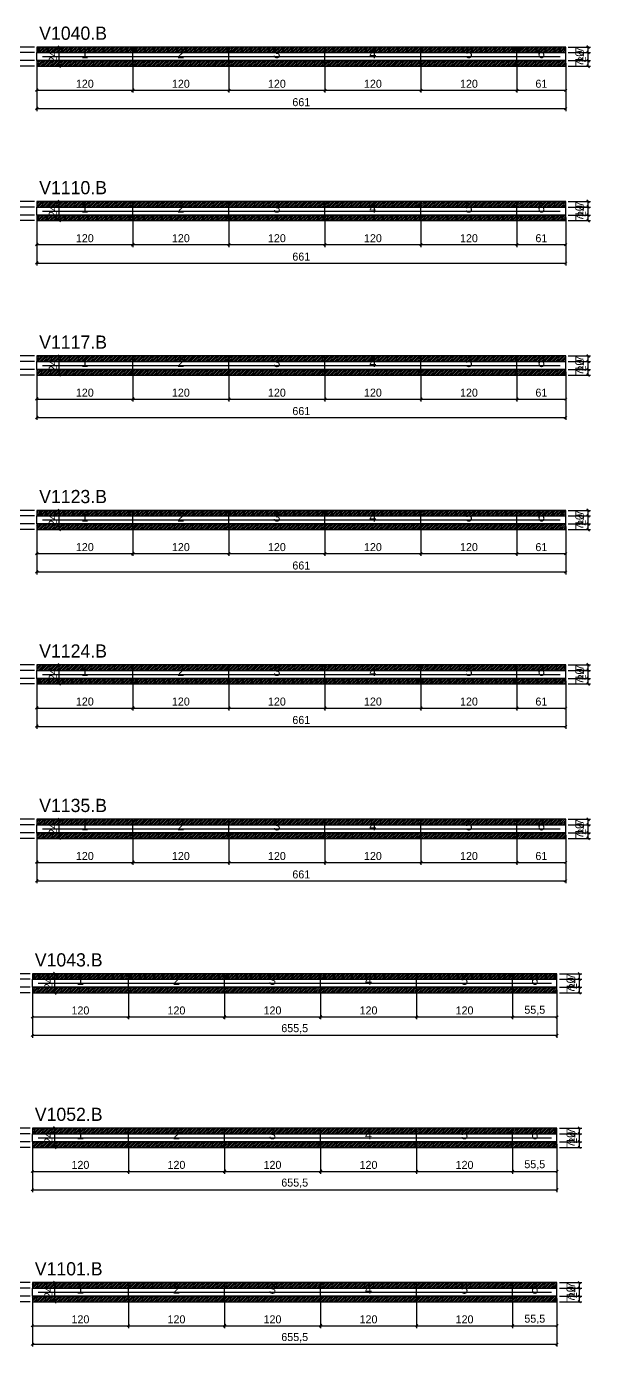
# Model space of a CAD drawing. Extents: x -10500 to 3070, y -11667 to 1250.
# Drawn here: x 906 to 1611, y -6828 to -5178 of the extents above; entities that cross this region are included whole.
import ezdxf
from ezdxf.enums import TextEntityAlignment as Align

# ---------------------------------------------------------------- set-up
doc = ezdxf.new("R2010")
doc.units = 0
for name, color, linetype in [('5', 5, 'Continuous'), ('COTA', 241, 'Continuous'), ('NOMENCLATURA', 7, 'Continuous'), ('Painéis', 200, 'Continuous'), ('SARR_2.2x7', 40, 'Continuous'), ('SCO-___-LAJ', 224, 'Continuous')]:
    doc.layers.add(name, color=color, linetype=linetype)
doc.dimstyles.new('PAINEL', dxfattribs={"dimtxt": 10, "dimasz": 3, "dimexe": 3, "dimexo": 3, "dimgap": 3, "dimtad": 1, "dimblk": 'OBLIQUE', "dimblk1": 'OBLIQUE', "dimcen": 2.5, "dimclrd": 4, "dimclre": 4, "dimclrt": 240, "dimazin": 3, "dimtfac": 1, "dimtmove": 0, "dimatfit": 3})

# ---------------------------------------------------------------- blocks, each defined once
blk = doc.blocks.new('_OBLIQUE')
at = {"color": 0, "linetype": 'BYBLOCK'}
blk.add_line((-0.5, -0.5), (0.5, 0.5), dxfattribs=at)

msp = doc.modelspace()

# ---------------------------------------------------------------- hatches: boundary and pattern name
at = {"layer": 'COTA'}
h = msp.add_hatch(dxfattribs=at)
h.set_pattern_fill('ANSI31', scale=0.5)
h.paths.add_polyline_path([(919, -5211), (1039, -5211), (1039, -5204), (919, -5204)])
h = msp.add_hatch(dxfattribs=at)
h.set_pattern_fill('ANSI31', scale=0.5)
h.paths.add_polyline_path([(1039, -5211), (1159, -5211), (1159, -5204), (1039, -5204)])
h = msp.add_hatch(dxfattribs=at)
h.set_pattern_fill('ANSI31', scale=0.5)
h.paths.add_polyline_path([(1159, -5211), (1279, -5211), (1279, -5204), (1159, -5204)])
h = msp.add_hatch(dxfattribs=at)
h.set_pattern_fill('ANSI31', scale=0.5)
h.paths.add_polyline_path([(1279, -5211), (1399, -5211), (1399, -5204), (1279, -5204)])
h = msp.add_hatch(dxfattribs=at)
h.set_pattern_fill('ANSI31', scale=0.5)
h.paths.add_polyline_path([(1399, -5211), (1519, -5211), (1519, -5204), (1399, -5204)])
h = msp.add_hatch(dxfattribs=at)
h.set_pattern_fill('ANSI31', scale=0.5)
h.paths.add_polyline_path([(1519, -5211), (1580, -5211), (1580, -5204), (1519, -5204)])
h = msp.add_hatch(dxfattribs=at)
h.set_pattern_fill('ANSI31', scale=0.5)
h.paths.add_polyline_path([(919, -5228), (1039, -5228), (1039, -5221), (919, -5221)])
h = msp.add_hatch(dxfattribs=at)
h.set_pattern_fill('ANSI31', scale=0.5)
h.paths.add_polyline_path([(1039, -5228), (1159, -5228), (1159, -5221), (1039, -5221)])
h = msp.add_hatch(dxfattribs=at)
h.set_pattern_fill('ANSI31', scale=0.5)
h.paths.add_polyline_path([(1159, -5228), (1279, -5228), (1279, -5221), (1159, -5221)])
h = msp.add_hatch(dxfattribs=at)
h.set_pattern_fill('ANSI31', scale=0.5)
h.paths.add_polyline_path([(1279, -5228), (1399, -5228), (1399, -5221), (1279, -5221)])
h = msp.add_hatch(dxfattribs=at)
h.set_pattern_fill('ANSI31', scale=0.5)
h.paths.add_polyline_path([(1399, -5228), (1519, -5228), (1519, -5221), (1399, -5221)])
h = msp.add_hatch(dxfattribs=at)
h.set_pattern_fill('ANSI31', scale=0.5)
h.paths.add_polyline_path([(1519, -5228), (1580, -5228), (1580, -5221), (1519, -5221)])
h = msp.add_hatch(dxfattribs=at)
h.set_pattern_fill('ANSI31', scale=0.5)
h.paths.add_polyline_path([(919, -5404), (1039, -5404), (1039, -5397), (919, -5397)])
h = msp.add_hatch(dxfattribs=at)
h.set_pattern_fill('ANSI31', scale=0.5)
h.paths.add_polyline_path([(1039, -5404), (1159, -5404), (1159, -5397), (1039, -5397)])
h = msp.add_hatch(dxfattribs=at)
h.set_pattern_fill('ANSI31', scale=0.5)
h.paths.add_polyline_path([(1159, -5404), (1279, -5404), (1279, -5397), (1159, -5397)])
h = msp.add_hatch(dxfattribs=at)
h.set_pattern_fill('ANSI31', scale=0.5)
h.paths.add_polyline_path([(1279, -5404), (1399, -5404), (1399, -5397), (1279, -5397)])
h = msp.add_hatch(dxfattribs=at)
h.set_pattern_fill('ANSI31', scale=0.5)
h.paths.add_polyline_path([(1399, -5404), (1519, -5404), (1519, -5397), (1399, -5397)])
h = msp.add_hatch(dxfattribs=at)
h.set_pattern_fill('ANSI31', scale=0.5)
h.paths.add_polyline_path([(1519, -5404), (1580, -5404), (1580, -5397), (1519, -5397)])
h = msp.add_hatch(dxfattribs=at)
h.set_pattern_fill('ANSI31', scale=0.5)
h.paths.add_polyline_path([(919, -5421), (1039, -5421), (1039, -5414), (919, -5414)])
h = msp.add_hatch(dxfattribs=at)
h.set_pattern_fill('ANSI31', scale=0.5)
h.paths.add_polyline_path([(1039, -5421), (1159, -5421), (1159, -5414), (1039, -5414)])
h = msp.add_hatch(dxfattribs=at)
h.set_pattern_fill('ANSI31', scale=0.5)
h.paths.add_polyline_path([(1159, -5421), (1279, -5421), (1279, -5414), (1159, -5414)])
h = msp.add_hatch(dxfattribs=at)
h.set_pattern_fill('ANSI31', scale=0.5)
h.paths.add_polyline_path([(1279, -5421), (1399, -5421), (1399, -5414), (1279, -5414)])
h = msp.add_hatch(dxfattribs=at)
h.set_pattern_fill('ANSI31', scale=0.5)
h.paths.add_polyline_path([(1399, -5421), (1519, -5421), (1519, -5414), (1399, -5414)])
h = msp.add_hatch(dxfattribs=at)
h.set_pattern_fill('ANSI31', scale=0.5)
h.paths.add_polyline_path([(1519, -5421), (1580, -5421), (1580, -5414), (1519, -5414)])
h = msp.add_hatch(dxfattribs=at)
h.set_pattern_fill('ANSI31', scale=0.5)
h.paths.add_polyline_path([(919, -5597), (1039, -5597), (1039, -5590), (919, -5590)])
h = msp.add_hatch(dxfattribs=at)
h.set_pattern_fill('ANSI31', scale=0.5)
h.paths.add_polyline_path([(1039, -5597), (1159, -5597), (1159, -5590), (1039, -5590)])
h = msp.add_hatch(dxfattribs=at)
h.set_pattern_fill('ANSI31', scale=0.5)
h.paths.add_polyline_path([(1159, -5597), (1279, -5597), (1279, -5590), (1159, -5590)])
h = msp.add_hatch(dxfattribs=at)
h.set_pattern_fill('ANSI31', scale=0.5)
h.paths.add_polyline_path([(1279, -5597), (1399, -5597), (1399, -5590), (1279, -5590)])
h = msp.add_hatch(dxfattribs=at)
h.set_pattern_fill('ANSI31', scale=0.5)
h.paths.add_polyline_path([(1399, -5597), (1519, -5597), (1519, -5590), (1399, -5590)])
h = msp.add_hatch(dxfattribs=at)
h.set_pattern_fill('ANSI31', scale=0.5)
h.paths.add_polyline_path([(1519, -5597), (1580, -5597), (1580, -5590), (1519, -5590)])
h = msp.add_hatch(dxfattribs=at)
h.set_pattern_fill('ANSI31', scale=0.5)
h.paths.add_polyline_path([(919, -5614), (1039, -5614), (1039, -5607), (919, -5607)])
h = msp.add_hatch(dxfattribs=at)
h.set_pattern_fill('ANSI31', scale=0.5)
h.paths.add_polyline_path([(1039, -5614), (1159, -5614), (1159, -5607), (1039, -5607)])
h = msp.add_hatch(dxfattribs=at)
h.set_pattern_fill('ANSI31', scale=0.5)
h.paths.add_polyline_path([(1159, -5614), (1279, -5614), (1279, -5607), (1159, -5607)])
h = msp.add_hatch(dxfattribs=at)
h.set_pattern_fill('ANSI31', scale=0.5)
h.paths.add_polyline_path([(1279, -5614), (1399, -5614), (1399, -5607), (1279, -5607)])
h = msp.add_hatch(dxfattribs=at)
h.set_pattern_fill('ANSI31', scale=0.5)
h.paths.add_polyline_path([(1399, -5614), (1519, -5614), (1519, -5607), (1399, -5607)])
h = msp.add_hatch(dxfattribs=at)
h.set_pattern_fill('ANSI31', scale=0.5)
h.paths.add_polyline_path([(1519, -5614), (1580, -5614), (1580, -5607), (1519, -5607)])
h = msp.add_hatch(dxfattribs=at)
h.set_pattern_fill('ANSI31', scale=0.5)
h.paths.add_polyline_path([(919, -5790), (1039, -5790), (1039, -5783), (919, -5783)])
h = msp.add_hatch(dxfattribs=at)
h.set_pattern_fill('ANSI31', scale=0.5)
h.paths.add_polyline_path([(1039, -5790), (1159, -5790), (1159, -5783), (1039, -5783)])
h = msp.add_hatch(dxfattribs=at)
h.set_pattern_fill('ANSI31', scale=0.5)
h.paths.add_polyline_path([(1159, -5790), (1279, -5790), (1279, -5783), (1159, -5783)])
h = msp.add_hatch(dxfattribs=at)
h.set_pattern_fill('ANSI31', scale=0.5)
h.paths.add_polyline_path([(1279, -5790), (1399, -5790), (1399, -5783), (1279, -5783)])
h = msp.add_hatch(dxfattribs=at)
h.set_pattern_fill('ANSI31', scale=0.5)
h.paths.add_polyline_path([(1399, -5790), (1519, -5790), (1519, -5783), (1399, -5783)])
h = msp.add_hatch(dxfattribs=at)
h.set_pattern_fill('ANSI31', scale=0.5)
h.paths.add_polyline_path([(1519, -5790), (1580, -5790), (1580, -5783), (1519, -5783)])
h = msp.add_hatch(dxfattribs=at)
h.set_pattern_fill('ANSI31', scale=0.5)
h.paths.add_polyline_path([(919, -5807), (1039, -5807), (1039, -5800), (919, -5800)])
h = msp.add_hatch(dxfattribs=at)
h.set_pattern_fill('ANSI31', scale=0.5)
h.paths.add_polyline_path([(1039, -5807), (1159, -5807), (1159, -5800), (1039, -5800)])
h = msp.add_hatch(dxfattribs=at)
h.set_pattern_fill('ANSI31', scale=0.5)
h.paths.add_polyline_path([(1159, -5807), (1279, -5807), (1279, -5800), (1159, -5800)])
h = msp.add_hatch(dxfattribs=at)
h.set_pattern_fill('ANSI31', scale=0.5)
h.paths.add_polyline_path([(1279, -5807), (1399, -5807), (1399, -5800), (1279, -5800)])
h = msp.add_hatch(dxfattribs=at)
h.set_pattern_fill('ANSI31', scale=0.5)
h.paths.add_polyline_path([(1399, -5807), (1519, -5807), (1519, -5800), (1399, -5800)])
h = msp.add_hatch(dxfattribs=at)
h.set_pattern_fill('ANSI31', scale=0.5)
h.paths.add_polyline_path([(1519, -5807), (1580, -5807), (1580, -5800), (1519, -5800)])
h = msp.add_hatch(dxfattribs=at)
h.set_pattern_fill('ANSI31', scale=0.5)
h.paths.add_polyline_path([(919, -5983), (1039, -5983), (1039, -5976), (919, -5976)])
h = msp.add_hatch(dxfattribs=at)
h.set_pattern_fill('ANSI31', scale=0.5)
h.paths.add_polyline_path([(1039, -5983), (1159, -5983), (1159, -5976), (1039, -5976)])
h = msp.add_hatch(dxfattribs=at)
h.set_pattern_fill('ANSI31', scale=0.5)
h.paths.add_polyline_path([(1159, -5983), (1279, -5983), (1279, -5976), (1159, -5976)])
h = msp.add_hatch(dxfattribs=at)
h.set_pattern_fill('ANSI31', scale=0.5)
h.paths.add_polyline_path([(1279, -5983), (1399, -5983), (1399, -5976), (1279, -5976)])
h = msp.add_hatch(dxfattribs=at)
h.set_pattern_fill('ANSI31', scale=0.5)
h.paths.add_polyline_path([(1399, -5983), (1519, -5983), (1519, -5976), (1399, -5976)])
h = msp.add_hatch(dxfattribs=at)
h.set_pattern_fill('ANSI31', scale=0.5)
h.paths.add_polyline_path([(1519, -5983), (1580, -5983), (1580, -5976), (1519, -5976)])
h = msp.add_hatch(dxfattribs=at)
h.set_pattern_fill('ANSI31', scale=0.5)
h.paths.add_polyline_path([(919, -6000), (1039, -6000), (1039, -5993), (919, -5993)])
h = msp.add_hatch(dxfattribs=at)
h.set_pattern_fill('ANSI31', scale=0.5)
h.paths.add_polyline_path([(1039, -6000), (1159, -6000), (1159, -5993), (1039, -5993)])
h = msp.add_hatch(dxfattribs=at)
h.set_pattern_fill('ANSI31', scale=0.5)
h.paths.add_polyline_path([(1159, -6000), (1279, -6000), (1279, -5993), (1159, -5993)])
h = msp.add_hatch(dxfattribs=at)
h.set_pattern_fill('ANSI31', scale=0.5)
h.paths.add_polyline_path([(1279, -6000), (1399, -6000), (1399, -5993), (1279, -5993)])
h = msp.add_hatch(dxfattribs=at)
h.set_pattern_fill('ANSI31', scale=0.5)
h.paths.add_polyline_path([(1399, -6000), (1519, -6000), (1519, -5993), (1399, -5993)])
h = msp.add_hatch(dxfattribs=at)
h.set_pattern_fill('ANSI31', scale=0.5)
h.paths.add_polyline_path([(1519, -6000), (1580, -6000), (1580, -5993), (1519, -5993)])
h = msp.add_hatch(dxfattribs=at)
h.set_pattern_fill('ANSI31', scale=0.5)
h.paths.add_polyline_path([(919, -6176), (1039, -6176), (1039, -6169), (919, -6169)])
h = msp.add_hatch(dxfattribs=at)
h.set_pattern_fill('ANSI31', scale=0.5)
h.paths.add_polyline_path([(1039, -6176), (1159, -6176), (1159, -6169), (1039, -6169)])
h = msp.add_hatch(dxfattribs=at)
h.set_pattern_fill('ANSI31', scale=0.5)
h.paths.add_polyline_path([(1159, -6176), (1279, -6176), (1279, -6169), (1159, -6169)])
h = msp.add_hatch(dxfattribs=at)
h.set_pattern_fill('ANSI31', scale=0.5)
h.paths.add_polyline_path([(1279, -6176), (1399, -6176), (1399, -6169), (1279, -6169)])
h = msp.add_hatch(dxfattribs=at)
h.set_pattern_fill('ANSI31', scale=0.5)
h.paths.add_polyline_path([(1399, -6176), (1519, -6176), (1519, -6169), (1399, -6169)])
h = msp.add_hatch(dxfattribs=at)
h.set_pattern_fill('ANSI31', scale=0.5)
h.paths.add_polyline_path([(1519, -6176), (1580, -6176), (1580, -6169), (1519, -6169)])
h = msp.add_hatch(dxfattribs=at)
h.set_pattern_fill('ANSI31', scale=0.5)
h.paths.add_polyline_path([(919, -6193), (1039, -6193), (1039, -6186), (919, -6186)])
h = msp.add_hatch(dxfattribs=at)
h.set_pattern_fill('ANSI31', scale=0.5)
h.paths.add_polyline_path([(1039, -6193), (1159, -6193), (1159, -6186), (1039, -6186)])
h = msp.add_hatch(dxfattribs=at)
h.set_pattern_fill('ANSI31', scale=0.5)
h.paths.add_polyline_path([(1159, -6193), (1279, -6193), (1279, -6186), (1159, -6186)])
h = msp.add_hatch(dxfattribs=at)
h.set_pattern_fill('ANSI31', scale=0.5)
h.paths.add_polyline_path([(1279, -6193), (1399, -6193), (1399, -6186), (1279, -6186)])
h = msp.add_hatch(dxfattribs=at)
h.set_pattern_fill('ANSI31', scale=0.5)
h.paths.add_polyline_path([(1399, -6193), (1519, -6193), (1519, -6186), (1399, -6186)])
h = msp.add_hatch(dxfattribs=at)
h.set_pattern_fill('ANSI31', scale=0.5)
h.paths.add_polyline_path([(1519, -6193), (1580, -6193), (1580, -6186), (1519, -6186)])
h = msp.add_hatch(dxfattribs=at)
h.set_pattern_fill('ANSI31', scale=0.5)
h.paths.add_polyline_path([(913.5, -6369), (1033.5, -6369), (1033.5, -6362), (913.5, -6362)])
h = msp.add_hatch(dxfattribs=at)
h.set_pattern_fill('ANSI31', scale=0.5)
h.paths.add_polyline_path([(1033.5, -6369), (1153.5, -6369), (1153.5, -6362), (1033.5, -6362)])
h = msp.add_hatch(dxfattribs=at)
h.set_pattern_fill('ANSI31', scale=0.5)
h.paths.add_polyline_path([(1153.5, -6369), (1273.5, -6369), (1273.5, -6362), (1153.5, -6362)])
h = msp.add_hatch(dxfattribs=at)
h.set_pattern_fill('ANSI31', scale=0.5)
h.paths.add_polyline_path([(1273.5, -6369), (1393.5, -6369), (1393.5, -6362), (1273.5, -6362)])
h = msp.add_hatch(dxfattribs=at)
h.set_pattern_fill('ANSI31', scale=0.5)
h.paths.add_polyline_path([(1393.5, -6369), (1513.5, -6369), (1513.5, -6362), (1393.5, -6362)])
h = msp.add_hatch(dxfattribs=at)
h.set_pattern_fill('ANSI31', scale=0.5)
h.paths.add_polyline_path([(1513.5, -6369), (1569, -6369), (1569, -6362), (1513.5, -6362)])
h = msp.add_hatch(dxfattribs=at)
h.set_pattern_fill('ANSI31', scale=0.5)
h.paths.add_polyline_path([(913.5, -6386), (1033.5, -6386), (1033.5, -6379), (913.5, -6379)])
h = msp.add_hatch(dxfattribs=at)
h.set_pattern_fill('ANSI31', scale=0.5)
h.paths.add_polyline_path([(1033.5, -6386), (1153.5, -6386), (1153.5, -6379), (1033.5, -6379)])
h = msp.add_hatch(dxfattribs=at)
h.set_pattern_fill('ANSI31', scale=0.5)
h.paths.add_polyline_path([(1153.5, -6386), (1273.5, -6386), (1273.5, -6379), (1153.5, -6379)])
h = msp.add_hatch(dxfattribs=at)
h.set_pattern_fill('ANSI31', scale=0.5)
h.paths.add_polyline_path([(1273.5, -6386), (1393.5, -6386), (1393.5, -6379), (1273.5, -6379)])
h = msp.add_hatch(dxfattribs=at)
h.set_pattern_fill('ANSI31', scale=0.5)
h.paths.add_polyline_path([(1393.5, -6386), (1513.5, -6386), (1513.5, -6379), (1393.5, -6379)])
h = msp.add_hatch(dxfattribs=at)
h.set_pattern_fill('ANSI31', scale=0.5)
h.paths.add_polyline_path([(1513.5, -6386), (1569, -6386), (1569, -6379), (1513.5, -6379)])
h = msp.add_hatch(dxfattribs=at)
h.set_pattern_fill('ANSI31', scale=0.5)
h.paths.add_polyline_path([(913.5, -6562), (1033.5, -6562), (1033.5, -6555), (913.5, -6555)])
h = msp.add_hatch(dxfattribs=at)
h.set_pattern_fill('ANSI31', scale=0.5)
h.paths.add_polyline_path([(1033.5, -6562), (1153.5, -6562), (1153.5, -6555), (1033.5, -6555)])
h = msp.add_hatch(dxfattribs=at)
h.set_pattern_fill('ANSI31', scale=0.5)
h.paths.add_polyline_path([(1153.5, -6562), (1273.5, -6562), (1273.5, -6555), (1153.5, -6555)])
h = msp.add_hatch(dxfattribs=at)
h.set_pattern_fill('ANSI31', scale=0.5)
h.paths.add_polyline_path([(1273.5, -6562), (1393.5, -6562), (1393.5, -6555), (1273.5, -6555)])
h = msp.add_hatch(dxfattribs=at)
h.set_pattern_fill('ANSI31', scale=0.5)
h.paths.add_polyline_path([(1393.5, -6562), (1513.5, -6562), (1513.5, -6555), (1393.5, -6555)])
h = msp.add_hatch(dxfattribs=at)
h.set_pattern_fill('ANSI31', scale=0.5)
h.paths.add_polyline_path([(1513.5, -6562), (1569, -6562), (1569, -6555), (1513.5, -6555)])
h = msp.add_hatch(dxfattribs=at)
h.set_pattern_fill('ANSI31', scale=0.5)
h.paths.add_polyline_path([(913.5, -6579), (1033.5, -6579), (1033.5, -6572), (913.5, -6572)])
h = msp.add_hatch(dxfattribs=at)
h.set_pattern_fill('ANSI31', scale=0.5)
h.paths.add_polyline_path([(1033.5, -6579), (1153.5, -6579), (1153.5, -6572), (1033.5, -6572)])
h = msp.add_hatch(dxfattribs=at)
h.set_pattern_fill('ANSI31', scale=0.5)
h.paths.add_polyline_path([(1153.5, -6579), (1273.5, -6579), (1273.5, -6572), (1153.5, -6572)])
h = msp.add_hatch(dxfattribs=at)
h.set_pattern_fill('ANSI31', scale=0.5)
h.paths.add_polyline_path([(1273.5, -6579), (1393.5, -6579), (1393.5, -6572), (1273.5, -6572)])
h = msp.add_hatch(dxfattribs=at)
h.set_pattern_fill('ANSI31', scale=0.5)
h.paths.add_polyline_path([(1393.5, -6579), (1513.5, -6579), (1513.5, -6572), (1393.5, -6572)])
h = msp.add_hatch(dxfattribs=at)
h.set_pattern_fill('ANSI31', scale=0.5)
h.paths.add_polyline_path([(1513.5, -6579), (1569, -6579), (1569, -6572), (1513.5, -6572)])
h = msp.add_hatch(dxfattribs=at)
h.set_pattern_fill('ANSI31', scale=0.5)
h.paths.add_polyline_path([(913.5, -6755), (1033.5, -6755), (1033.5, -6748), (913.5, -6748)])
h = msp.add_hatch(dxfattribs=at)
h.set_pattern_fill('ANSI31', scale=0.5)
h.paths.add_polyline_path([(1033.5, -6755), (1153.5, -6755), (1153.5, -6748), (1033.5, -6748)])
h = msp.add_hatch(dxfattribs=at)
h.set_pattern_fill('ANSI31', scale=0.5)
h.paths.add_polyline_path([(1153.5, -6755), (1273.5, -6755), (1273.5, -6748), (1153.5, -6748)])
h = msp.add_hatch(dxfattribs=at)
h.set_pattern_fill('ANSI31', scale=0.5)
h.paths.add_polyline_path([(1273.5, -6755), (1393.5, -6755), (1393.5, -6748), (1273.5, -6748)])
h = msp.add_hatch(dxfattribs=at)
h.set_pattern_fill('ANSI31', scale=0.5)
h.paths.add_polyline_path([(1393.5, -6755), (1513.5, -6755), (1513.5, -6748), (1393.5, -6748)])
h = msp.add_hatch(dxfattribs=at)
h.set_pattern_fill('ANSI31', scale=0.5)
h.paths.add_polyline_path([(1513.5, -6755), (1569, -6755), (1569, -6748), (1513.5, -6748)])
h = msp.add_hatch(dxfattribs=at)
h.set_pattern_fill('ANSI31', scale=0.5)
h.paths.add_polyline_path([(913.5, -6772), (1033.5, -6772), (1033.5, -6765), (913.5, -6765)])
h = msp.add_hatch(dxfattribs=at)
h.set_pattern_fill('ANSI31', scale=0.5)
h.paths.add_polyline_path([(1033.5, -6772), (1153.5, -6772), (1153.5, -6765), (1033.5, -6765)])
h = msp.add_hatch(dxfattribs=at)
h.set_pattern_fill('ANSI31', scale=0.5)
h.paths.add_polyline_path([(1153.5, -6772), (1273.5, -6772), (1273.5, -6765), (1153.5, -6765)])
h = msp.add_hatch(dxfattribs=at)
h.set_pattern_fill('ANSI31', scale=0.5)
h.paths.add_polyline_path([(1273.5, -6772), (1393.5, -6772), (1393.5, -6765), (1273.5, -6765)])
h = msp.add_hatch(dxfattribs=at)
h.set_pattern_fill('ANSI31', scale=0.5)
h.paths.add_polyline_path([(1393.5, -6772), (1513.5, -6772), (1513.5, -6765), (1393.5, -6765)])
h = msp.add_hatch(dxfattribs=at)
h.set_pattern_fill('ANSI31', scale=0.5)
h.paths.add_polyline_path([(1513.5, -6772), (1569, -6772), (1569, -6765), (1513.5, -6765)])

# ---------------------------------------------------------------- linework, layer by layer
at = {"layer": 'Painéis'}
for p, q in [((919, -5211), (1039, -5211)), ((919, -5221), (919, -5211)), ((1039, -5221), (1039, -5211)), ((1039, -5221), (1039, -5211)), ((1039, -5211), (1159, -5211)), ((1039, -5221), (1039, -5211)), ((1159, -5221), (1159, -5211)), ((1159, -5221), (1159, -5211)), ((1159, -5211), (1279, -5211)), ((1159, -5221), (1159, -5211)), ((1279, -5221), (1279, -5211)), ((1279, -5221), (1279, -5211)), ((1279, -5211), (1399, -5211)), ((1279, -5221), (1279, -5211)), ((1399, -5221), (1399, -5211)), ((1399, -5221), (1399, -5211)), ((1399, -5211), (1519, -5211)), ((1399, -5221), (1399, -5211)), ((1519, -5221), (1519, -5211)), ((1519, -5221), (1519, -5211)), ((1519, -5211), (1580, -5211)), ((1519, -5221), (1519, -5211)), ((1580, -5221), (1580, -5211)), ((919, -5221), (1039, -5221)), ((1039, -5221), (1159, -5221)), ((1159, -5221), (1279, -5221)), ((1279, -5221), (1399, -5221)), ((1399, -5221), (1519, -5221)), ((1519, -5221), (1580, -5221)), ((919, -5404), (1039, -5404)), ((919, -5414), (919, -5404)), ((1039, -5414), (1039, -5404)), ((1039, -5414), (1039, -5404)), ((1039, -5404), (1159, -5404)), ((1039, -5414), (1039, -5404)), ((1159, -5414), (1159, -5404)), ((1159, -5414), (1159, -5404)), ((1159, -5404), (1279, -5404)), ((1159, -5414), (1159, -5404)), ((1279, -5414), (1279, -5404)), ((1279, -5414), (1279, -5404)), ((1279, -5404), (1399, -5404)), ((1279, -5414), (1279, -5404)), ((1399, -5414), (1399, -5404)), ((1399, -5414), (1399, -5404)), ((1399, -5404), (1519, -5404)), ((1399, -5414), (1399, -5404)), ((1519, -5414), (1519, -5404)), ((1519, -5414), (1519, -5404)), ((1519, -5404), (1580, -5404)), ((1519, -5414), (1519, -5404)), ((1580, -5414), (1580, -5404)), ((919, -5414), (1039, -5414)), ((1039, -5414), (1159, -5414)), ((1159, -5414), (1279, -5414)), ((1279, -5414), (1399, -5414)), ((1399, -5414), (1519, -5414)), ((1519, -5414), (1580, -5414)), ((919, -5597), (1039, -5597)), ((919, -5607), (919, -5597)), ((919, -5607), (1039, -5607)), ((1039, -5607), (1039, -5597)), ((1039, -5607), (1039, -5597)), ((1039, -5597), (1159, -5597)), ((1039, -5607), (1039, -5597)), ((1039, -5607), (1159, -5607)), ((1159, -5607), (1159, -5597)), ((1159, -5607), (1159, -5597)), ((1159, -5597), (1279, -5597)), ((1159, -5607), (1159, -5597)), ((1159, -5607), (1279, -5607)), ((1279, -5607), (1279, -5597)), ((1279, -5607), (1279, -5597)), ((1279, -5597), (1399, -5597)), ((1279, -5607), (1279, -5597)), ((1279, -5607), (1399, -5607)), ((1399, -5607), (1399, -5597)), ((1399, -5607), (1399, -5597)), ((1399, -5597), (1519, -5597)), ((1399, -5607), (1399, -5597)), ((1399, -5607), (1519, -5607)), ((1519, -5607), (1519, -5597)), ((1519, -5607), (1519, -5597)), ((1519, -5597), (1580, -5597)), ((1519, -5607), (1519, -5597)), ((1519, -5607), (1580, -5607)), ((1580, -5607), (1580, -5597)), ((919, -5790), (1039, -5790)), ((919, -5800), (919, -5790)), ((1039, -5800), (1039, -5790)), ((1039, -5800), (1039, -5790)), ((1039, -5790), (1159, -5790)), ((1039, -5800), (1039, -5790)), ((1159, -5800), (1159, -5790)), ((1159, -5800), (1159, -5790)), ((1159, -5790), (1279, -5790)), ((1159, -5800), (1159, -5790)), ((1279, -5800), (1279, -5790)), ((1279, -5800), (1279, -5790)), ((1279, -5790), (1399, -5790)), ((1279, -5800), (1279, -5790)), ((1399, -5800), (1399, -5790)), ((1399, -5800), (1399, -5790)), ((1399, -5790), (1519, -5790)), ((1399, -5800), (1399, -5790)), ((1519, -5800), (1519, -5790)), ((1519, -5800), (1519, -5790)), ((1519, -5790), (1580, -5790)), ((1519, -5800), (1519, -5790)), ((1580, -5800), (1580, -5790)), ((919, -5800), (1039, -5800)), ((1039, -5800), (1159, -5800)), ((1159, -5800), (1279, -5800)), ((1279, -5800), (1399, -5800)), ((1399, -5800), (1519, -5800)), ((1519, -5800), (1580, -5800)), ((919, -5983), (1039, -5983)), ((919, -5993), (919, -5983)), ((1039, -5993), (1039, -5983)), ((1039, -5993), (1039, -5983)), ((1039, -5983), (1159, -5983)), ((1039, -5993), (1039, -5983)), ((1159, -5993), (1159, -5983)), ((1159, -5993), (1159, -5983)), ((1159, -5983), (1279, -5983)), ((1159, -5993), (1159, -5983)), ((1279, -5993), (1279, -5983)), ((1279, -5993), (1279, -5983)), ((1279, -5983), (1399, -5983)), ((1279, -5993), (1279, -5983)), ((1399, -5993), (1399, -5983)), ((1399, -5993), (1399, -5983)), ((1399, -5983), (1519, -5983)), ((1399, -5993), (1399, -5983)), ((1519, -5993), (1519, -5983)), ((1519, -5993), (1519, -5983)), ((1519, -5983), (1580, -5983)), ((1519, -5993), (1519, -5983)), ((1580, -5993), (1580, -5983)), ((919, -5993), (1039, -5993)), ((1039, -5993), (1159, -5993)), ((1159, -5993), (1279, -5993)), ((1279, -5993), (1399, -5993)), ((1399, -5993), (1519, -5993)), ((1519, -5993), (1580, -5993)), ((919, -6176), (1039, -6176)), ((919, -6186), (919, -6176)), ((919, -6186), (1039, -6186)), ((1039, -6186), (1039, -6176)), ((1039, -6186), (1039, -6176)), ((1039, -6176), (1159, -6176)), ((1039, -6186), (1039, -6176)), ((1039, -6186), (1159, -6186)), ((1159, -6186), (1159, -6176)), ((1159, -6186), (1159, -6176)), ((1159, -6176), (1279, -6176)), ((1159, -6186), (1159, -6176)), ((1159, -6186), (1279, -6186)), ((1279, -6186), (1279, -6176)), ((1279, -6186), (1279, -6176)), ((1279, -6176), (1399, -6176)), ((1279, -6186), (1279, -6176)), ((1279, -6186), (1399, -6186)), ((1399, -6186), (1399, -6176)), ((1399, -6186), (1399, -6176)), ((1399, -6176), (1519, -6176)), ((1399, -6186), (1399, -6176)), ((1399, -6186), (1519, -6186)), ((1519, -6186), (1519, -6176)), ((1519, -6186), (1519, -6176)), ((1519, -6176), (1580, -6176)), ((1519, -6186), (1519, -6176)), ((1519, -6186), (1580, -6186)), ((1580, -6186), (1580, -6176)), ((913.5, -6369), (1033.5, -6369)), ((913.5, -6379), (913.5, -6369)), ((913.5, -6379), (1033.5, -6379)), ((1033.5, -6379), (1033.5, -6369)), ((1033.5, -6379), (1033.5, -6369)), ((1033.5, -6369), (1153.5, -6369)), ((1033.5, -6379), (1033.5, -6369)), ((1033.5, -6379), (1153.5, -6379)), ((1153.5, -6379), (1153.5, -6369)), ((1153.5, -6379), (1153.5, -6369)), ((1153.5, -6369), (1273.5, -6369)), ((1153.5, -6379), (1153.5, -6369)), ((1153.5, -6379), (1273.5, -6379)), ((1273.5, -6379), (1273.5, -6369)), ((1273.5, -6379), (1273.5, -6369)), ((1273.5, -6369), (1393.5, -6369)), ((1273.5, -6379), (1273.5, -6369)), ((1273.5, -6379), (1393.5, -6379)), ((1393.5, -6379), (1393.5, -6369)), ((1393.5, -6379), (1393.5, -6369)), ((1393.5, -6369), (1513.5, -6369)), ((1393.5, -6379), (1393.5, -6369)), ((1393.5, -6379), (1513.5, -6379)), ((1513.5, -6379), (1513.5, -6369)), ((1513.5, -6379), (1513.5, -6369)), ((1513.5, -6369), (1569, -6369)), ((1513.5, -6379), (1513.5, -6369)), ((1513.5, -6379), (1569, -6379)), ((1569, -6379), (1569, -6369)), ((913.5, -6562), (1033.5, -6562)), ((913.5, -6572), (913.5, -6562)), ((1033.5, -6572), (1033.5, -6562)), ((1033.5, -6572), (1033.5, -6562)), ((1033.5, -6562), (1153.5, -6562)), ((1033.5, -6572), (1033.5, -6562)), ((1153.5, -6572), (1153.5, -6562)), ((1153.5, -6572), (1153.5, -6562)), ((1153.5, -6562), (1273.5, -6562)), ((1153.5, -6572), (1153.5, -6562)), ((1273.5, -6572), (1273.5, -6562)), ((1273.5, -6572), (1273.5, -6562)), ((1273.5, -6562), (1393.5, -6562)), ((1273.5, -6572), (1273.5, -6562)), ((1393.5, -6572), (1393.5, -6562)), ((1393.5, -6572), (1393.5, -6562)), ((1393.5, -6562), (1513.5, -6562)), ((1393.5, -6572), (1393.5, -6562)), ((1513.5, -6572), (1513.5, -6562)), ((1513.5, -6572), (1513.5, -6562)), ((1513.5, -6562), (1569, -6562)), ((1513.5, -6572), (1513.5, -6562)), ((1569, -6572), (1569, -6562)), ((913.5, -6572), (1033.5, -6572)), ((1033.5, -6572), (1153.5, -6572)), ((1153.5, -6572), (1273.5, -6572)), ((1273.5, -6572), (1393.5, -6572)), ((1393.5, -6572), (1513.5, -6572)), ((1513.5, -6572), (1569, -6572)), ((913.5, -6755), (1033.5, -6755)), ((913.5, -6765), (913.5, -6755)), ((1033.5, -6765), (1033.5, -6755)), ((1033.5, -6765), (1033.5, -6755)), ((1033.5, -6755), (1153.5, -6755)), ((1033.5, -6765), (1033.5, -6755)), ((1153.5, -6765), (1153.5, -6755)), ((1153.5, -6765), (1153.5, -6755)), ((1153.5, -6755), (1273.5, -6755)), ((1153.5, -6765), (1153.5, -6755)), ((1273.5, -6765), (1273.5, -6755)), ((1273.5, -6765), (1273.5, -6755)), ((1273.5, -6755), (1393.5, -6755)), ((1273.5, -6765), (1273.5, -6755)), ((1393.5, -6765), (1393.5, -6755)), ((1393.5, -6765), (1393.5, -6755)), ((1393.5, -6755), (1513.5, -6755)), ((1393.5, -6765), (1393.5, -6755)), ((1513.5, -6765), (1513.5, -6755)), ((1513.5, -6765), (1513.5, -6755)), ((1513.5, -6755), (1569, -6755)), ((1513.5, -6765), (1513.5, -6755)), ((1569, -6765), (1569, -6755)), ((913.5, -6765), (1033.5, -6765)), ((1033.5, -6765), (1153.5, -6765)), ((1153.5, -6765), (1273.5, -6765)), ((1273.5, -6765), (1393.5, -6765)), ((1393.5, -6765), (1513.5, -6765)), ((1513.5, -6765), (1569, -6765))]:
    msp.add_line(p, q, dxfattribs=at)
at = {"layer": 'SARR_2.2x7'}
for points in [[(926, -5216), (1039, -5216)], [(926, -5216), (1039, -5216)], [(1039, -5216), (1159, -5216)], [(1039, -5216), (1159, -5216)], [(1159, -5216), (1279, -5216)], [(1159, -5216), (1279, -5216)], [(1279, -5216), (1399, -5216)], [(1279, -5216), (1399, -5216)], [(1399, -5216), (1519, -5216)], [(1399, -5216), (1519, -5216)], [(1519, -5216), (1573, -5216)], [(1519, -5216), (1573, -5216)], [(926, -5409), (1039, -5409)], [(926, -5409), (1039, -5409)], [(1039, -5409), (1159, -5409)], [(1039, -5409), (1159, -5409)], [(1159, -5409), (1279, -5409)], [(1159, -5409), (1279, -5409)], [(1279, -5409), (1399, -5409)], [(1279, -5409), (1399, -5409)], [(1399, -5409), (1519, -5409)], [(1399, -5409), (1519, -5409)], [(1519, -5409), (1573, -5409)], [(1519, -5409), (1573, -5409)], [(926, -5602), (1039, -5602)], [(926, -5602), (1039, -5602)], [(1039, -5602), (1159, -5602)], [(1039, -5602), (1159, -5602)], [(1159, -5602), (1279, -5602)], [(1159, -5602), (1279, -5602)], [(1279, -5602), (1399, -5602)], [(1279, -5602), (1399, -5602)], [(1399, -5602), (1519, -5602)], [(1399, -5602), (1519, -5602)], [(1519, -5602), (1573, -5602)], [(1519, -5602), (1573, -5602)], [(926, -5795), (1039, -5795)], [(926, -5795), (1039, -5795)], [(1039, -5795), (1159, -5795)], [(1039, -5795), (1159, -5795)], [(1159, -5795), (1279, -5795)], [(1159, -5795), (1279, -5795)], [(1279, -5795), (1399, -5795)], [(1279, -5795), (1399, -5795)], [(1399, -5795), (1519, -5795)], [(1399, -5795), (1519, -5795)], [(1519, -5795), (1573, -5795)], [(1519, -5795), (1573, -5795)], [(926, -5988), (1039, -5988)], [(926, -5988), (1039, -5988)], [(1039, -5988), (1159, -5988)], [(1039, -5988), (1159, -5988)], [(1159, -5988), (1279, -5988)], [(1159, -5988), (1279, -5988)], [(1279, -5988), (1399, -5988)], [(1279, -5988), (1399, -5988)], [(1399, -5988), (1519, -5988)], [(1399, -5988), (1519, -5988)], [(1519, -5988), (1573, -5988)], [(1519, -5988), (1573, -5988)], [(926, -6181), (1039, -6181)], [(926, -6181), (1039, -6181)], [(1039, -6181), (1159, -6181)], [(1039, -6181), (1159, -6181)], [(1159, -6181), (1279, -6181)], [(1159, -6181), (1279, -6181)], [(1279, -6181), (1399, -6181)], [(1279, -6181), (1399, -6181)], [(1399, -6181), (1519, -6181)], [(1399, -6181), (1519, -6181)], [(1519, -6181), (1573, -6181)], [(1519, -6181), (1573, -6181)], [(920.5, -6374), (1033.5, -6374)], [(920.5, -6374), (1033.5, -6374)], [(1033.5, -6374), (1153.5, -6374)], [(1033.5, -6374), (1153.5, -6374)], [(1153.5, -6374), (1273.5, -6374)], [(1153.5, -6374), (1273.5, -6374)], [(1273.5, -6374), (1393.5, -6374)], [(1273.5, -6374), (1393.5, -6374)], [(1393.5, -6374), (1513.5, -6374)], [(1393.5, -6374), (1513.5, -6374)], [(1513.5, -6374), (1562, -6374)], [(1513.5, -6374), (1562, -6374)], [(920.5, -6567), (1033.5, -6567)], [(920.5, -6567), (1033.5, -6567)], [(1033.5, -6567), (1153.5, -6567)], [(1033.5, -6567), (1153.5, -6567)], [(1153.5, -6567), (1273.5, -6567)], [(1153.5, -6567), (1273.5, -6567)], [(1273.5, -6567), (1393.5, -6567)], [(1273.5, -6567), (1393.5, -6567)], [(1393.5, -6567), (1513.5, -6567)], [(1393.5, -6567), (1513.5, -6567)], [(1513.5, -6567), (1562, -6567)], [(1513.5, -6567), (1562, -6567)], [(920.5, -6760), (1033.5, -6760)], [(920.5, -6760), (1033.5, -6760)], [(1033.5, -6760), (1153.5, -6760)], [(1033.5, -6760), (1153.5, -6760)], [(1153.5, -6760), (1273.5, -6760)], [(1153.5, -6760), (1273.5, -6760)], [(1273.5, -6760), (1393.5, -6760)], [(1273.5, -6760), (1393.5, -6760)], [(1393.5, -6760), (1513.5, -6760)], [(1393.5, -6760), (1513.5, -6760)], [(1513.5, -6760), (1562, -6760)], [(1513.5, -6760), (1562, -6760)]]:
    msp.add_lwpolyline(points, dxfattribs=at)
at = {"layer": 'SCO-___-LAJ'}
for points in [[(919, -5211), (1039, -5211), (1039, -5204), (919, -5204)], [(1039, -5211), (1159, -5211), (1159, -5204), (1039, -5204)], [(1159, -5211), (1279, -5211), (1279, -5204), (1159, -5204)], [(1279, -5211), (1399, -5211), (1399, -5204), (1279, -5204)], [(1399, -5211), (1519, -5211), (1519, -5204), (1399, -5204)], [(1519, -5211), (1580, -5211), (1580, -5204), (1519, -5204)], [(919, -5228), (1039, -5228), (1039, -5221), (919, -5221)], [(1039, -5228), (1159, -5228), (1159, -5221), (1039, -5221)], [(1159, -5228), (1279, -5228), (1279, -5221), (1159, -5221)], [(1279, -5228), (1399, -5228), (1399, -5221), (1279, -5221)], [(1399, -5228), (1519, -5228), (1519, -5221), (1399, -5221)], [(1519, -5228), (1580, -5228), (1580, -5221), (1519, -5221)], [(919, -5404), (1039, -5404), (1039, -5397), (919, -5397)], [(1039, -5404), (1159, -5404), (1159, -5397), (1039, -5397)], [(1159, -5404), (1279, -5404), (1279, -5397), (1159, -5397)], [(1279, -5404), (1399, -5404), (1399, -5397), (1279, -5397)], [(1399, -5404), (1519, -5404), (1519, -5397), (1399, -5397)], [(1519, -5404), (1580, -5404), (1580, -5397), (1519, -5397)], [(919, -5421), (1039, -5421), (1039, -5414), (919, -5414)], [(1039, -5421), (1159, -5421), (1159, -5414), (1039, -5414)], [(1159, -5421), (1279, -5421), (1279, -5414), (1159, -5414)], [(1279, -5421), (1399, -5421), (1399, -5414), (1279, -5414)], [(1399, -5421), (1519, -5421), (1519, -5414), (1399, -5414)], [(1519, -5421), (1580, -5421), (1580, -5414), (1519, -5414)], [(919, -5597), (1039, -5597), (1039, -5590), (919, -5590)], [(1039, -5597), (1159, -5597), (1159, -5590), (1039, -5590)], [(1159, -5597), (1279, -5597), (1279, -5590), (1159, -5590)], [(1279, -5597), (1399, -5597), (1399, -5590), (1279, -5590)], [(1399, -5597), (1519, -5597), (1519, -5590), (1399, -5590)], [(1519, -5597), (1580, -5597), (1580, -5590), (1519, -5590)], [(919, -5614), (1039, -5614), (1039, -5607), (919, -5607)], [(1039, -5614), (1159, -5614), (1159, -5607), (1039, -5607)], [(1159, -5614), (1279, -5614), (1279, -5607), (1159, -5607)], [(1279, -5614), (1399, -5614), (1399, -5607), (1279, -5607)], [(1399, -5614), (1519, -5614), (1519, -5607), (1399, -5607)], [(1519, -5614), (1580, -5614), (1580, -5607), (1519, -5607)], [(919, -5790), (1039, -5790), (1039, -5783), (919, -5783)], [(1039, -5790), (1159, -5790), (1159, -5783), (1039, -5783)], [(1159, -5790), (1279, -5790), (1279, -5783), (1159, -5783)], [(1279, -5790), (1399, -5790), (1399, -5783), (1279, -5783)], [(1399, -5790), (1519, -5790), (1519, -5783), (1399, -5783)], [(1519, -5790), (1580, -5790), (1580, -5783), (1519, -5783)], [(919, -5807), (1039, -5807), (1039, -5800), (919, -5800)], [(1039, -5807), (1159, -5807), (1159, -5800), (1039, -5800)], [(1159, -5807), (1279, -5807), (1279, -5800), (1159, -5800)], [(1279, -5807), (1399, -5807), (1399, -5800), (1279, -5800)], [(1399, -5807), (1519, -5807), (1519, -5800), (1399, -5800)], [(1519, -5807), (1580, -5807), (1580, -5800), (1519, -5800)], [(919, -5983), (1039, -5983), (1039, -5976), (919, -5976)], [(1039, -5983), (1159, -5983), (1159, -5976), (1039, -5976)], [(1159, -5983), (1279, -5983), (1279, -5976), (1159, -5976)], [(1279, -5983), (1399, -5983), (1399, -5976), (1279, -5976)], [(1399, -5983), (1519, -5983), (1519, -5976), (1399, -5976)], [(1519, -5983), (1580, -5983), (1580, -5976), (1519, -5976)], [(919, -6000), (1039, -6000), (1039, -5993), (919, -5993)], [(1039, -6000), (1159, -6000), (1159, -5993), (1039, -5993)], [(1159, -6000), (1279, -6000), (1279, -5993), (1159, -5993)], [(1279, -6000), (1399, -6000), (1399, -5993), (1279, -5993)], [(1399, -6000), (1519, -6000), (1519, -5993), (1399, -5993)], [(1519, -6000), (1580, -6000), (1580, -5993), (1519, -5993)], [(919, -6176), (1039, -6176), (1039, -6169), (919, -6169)], [(1039, -6176), (1159, -6176), (1159, -6169), (1039, -6169)], [(1159, -6176), (1279, -6176), (1279, -6169), (1159, -6169)], [(1279, -6176), (1399, -6176), (1399, -6169), (1279, -6169)], [(1399, -6176), (1519, -6176), (1519, -6169), (1399, -6169)], [(1519, -6176), (1580, -6176), (1580, -6169), (1519, -6169)], [(919, -6193), (1039, -6193), (1039, -6186), (919, -6186)], [(1039, -6193), (1159, -6193), (1159, -6186), (1039, -6186)], [(1159, -6193), (1279, -6193), (1279, -6186), (1159, -6186)], [(1279, -6193), (1399, -6193), (1399, -6186), (1279, -6186)], [(1399, -6193), (1519, -6193), (1519, -6186), (1399, -6186)], [(1519, -6193), (1580, -6193), (1580, -6186), (1519, -6186)], [(913.5, -6369), (1033.5, -6369), (1033.5, -6362), (913.5, -6362)], [(1033.5, -6369), (1153.5, -6369), (1153.5, -6362), (1033.5, -6362)], [(1153.5, -6369), (1273.5, -6369), (1273.5, -6362), (1153.5, -6362)], [(1273.5, -6369), (1393.5, -6369), (1393.5, -6362), (1273.5, -6362)], [(1393.5, -6369), (1513.5, -6369), (1513.5, -6362), (1393.5, -6362)], [(1513.5, -6369), (1569, -6369), (1569, -6362), (1513.5, -6362)], [(913.5, -6386), (1033.5, -6386), (1033.5, -6379), (913.5, -6379)], [(1033.5, -6386), (1153.5, -6386), (1153.5, -6379), (1033.5, -6379)], [(1153.5, -6386), (1273.5, -6386), (1273.5, -6379), (1153.5, -6379)], [(1273.5, -6386), (1393.5, -6386), (1393.5, -6379), (1273.5, -6379)], [(1393.5, -6386), (1513.5, -6386), (1513.5, -6379), (1393.5, -6379)], [(1513.5, -6386), (1569, -6386), (1569, -6379), (1513.5, -6379)], [(913.5, -6562), (1033.5, -6562), (1033.5, -6555), (913.5, -6555)], [(1033.5, -6562), (1153.5, -6562), (1153.5, -6555), (1033.5, -6555)], [(1153.5, -6562), (1273.5, -6562), (1273.5, -6555), (1153.5, -6555)], [(1273.5, -6562), (1393.5, -6562), (1393.5, -6555), (1273.5, -6555)], [(1393.5, -6562), (1513.5, -6562), (1513.5, -6555), (1393.5, -6555)], [(1513.5, -6562), (1569, -6562), (1569, -6555), (1513.5, -6555)], [(913.5, -6579), (1033.5, -6579), (1033.5, -6572), (913.5, -6572)], [(1033.5, -6579), (1153.5, -6579), (1153.5, -6572), (1033.5, -6572)], [(1153.5, -6579), (1273.5, -6579), (1273.5, -6572), (1153.5, -6572)], [(1273.5, -6579), (1393.5, -6579), (1393.5, -6572), (1273.5, -6572)], [(1393.5, -6579), (1513.5, -6579), (1513.5, -6572), (1393.5, -6572)], [(1513.5, -6579), (1569, -6579), (1569, -6572), (1513.5, -6572)], [(913.5, -6755), (1033.5, -6755), (1033.5, -6748), (913.5, -6748)], [(1033.5, -6755), (1153.5, -6755), (1153.5, -6748), (1033.5, -6748)], [(1153.5, -6755), (1273.5, -6755), (1273.5, -6748), (1153.5, -6748)], [(1273.5, -6755), (1393.5, -6755), (1393.5, -6748), (1273.5, -6748)], [(1393.5, -6755), (1513.5, -6755), (1513.5, -6748), (1393.5, -6748)], [(1513.5, -6755), (1569, -6755), (1569, -6748), (1513.5, -6748)], [(913.5, -6772), (1033.5, -6772), (1033.5, -6765), (913.5, -6765)], [(1033.5, -6772), (1153.5, -6772), (1153.5, -6765), (1033.5, -6765)], [(1153.5, -6772), (1273.5, -6772), (1273.5, -6765), (1153.5, -6765)], [(1273.5, -6772), (1393.5, -6772), (1393.5, -6765), (1273.5, -6765)], [(1393.5, -6772), (1513.5, -6772), (1513.5, -6765), (1393.5, -6765)], [(1513.5, -6772), (1569, -6772), (1569, -6765), (1513.5, -6765)]]:
    msp.add_lwpolyline(points, close=True, dxfattribs=at)

# ---------------------------------------------------------------- texts
at = {"layer": '5'}
for s, p in [('1', (979, -5212)), ('2', (1099, -5212)), ('3', (1219, -5212)), ('4', (1339, -5212)), ('5', (1459, -5212)), ('6', (1549.5, -5212)), ('1', (979, -5405)), ('2', (1099, -5405)), ('3', (1219, -5405)), ('4', (1339, -5405)), ('5', (1459, -5405)), ('6', (1549.5, -5405)), ('1', (979, -5598)), ('2', (1099, -5598)), ('3', (1219, -5598)), ('4', (1339, -5598)), ('5', (1459, -5598)), ('6', (1549.5, -5598)), ('1', (979, -5791)), ('2', (1099, -5791)), ('3', (1219, -5791)), ('4', (1339, -5791)), ('5', (1459, -5791)), ('6', (1549.5, -5791)), ('1', (979, -5984)), ('2', (1099, -5984)), ('3', (1219, -5984)), ('4', (1339, -5984)), ('5', (1459, -5984)), ('6', (1549.5, -5984)), ('1', (979, -6177)), ('2', (1099, -6177)), ('3', (1219, -6177)), ('4', (1339, -6177)), ('5', (1459, -6177)), ('6', (1549.5, -6177)), ('1', (973.5, -6370)), ('2', (1093.5, -6370)), ('3', (1213.5, -6370)), ('4', (1333.5, -6370)), ('5', (1453.5, -6370)), ('6', (1541.25, -6370)), ('1', (973.5, -6563)), ('2', (1093.5, -6563)), ('3', (1213.5, -6563)), ('4', (1333.5, -6563)), ('5', (1453.5, -6563)), ('6', (1541.25, -6563)), ('1', (973.5, -6756)), ('2', (1093.5, -6756)), ('3', (1213.5, -6756)), ('4', (1333.5, -6756)), ('5', (1453.5, -6756)), ('6', (1541.25, -6756))]:
    msp.add_text(s, height=12, dxfattribs=at).set_placement(p, align=Align.MIDDLE_CENTER)
at = {"layer": 'NOMENCLATURA'}
for s, p in [('V1040.B', (922, -5195)), ('V1110.B', (922, -5388)), ('V1117.B', (922, -5581)), ('V1123.B', (922, -5774)), ('V1124.B', (922, -5967)), ('V1135.B', (922, -6160)), ('V1043.B', (916.5, -6353)), ('V1052.B', (916.5, -6546)), ('V1101.B', (916.5, -6739))]:
    msp.add_text(s, height=16.5, dxfattribs=at).set_placement(p)

# ---------------------------------------------------------------- dimensions: what is measured, and where the dimension line sits
at = {"layer": 'COTA'}
for base, p1, p2 in [((891, -5211), (919, -5211), (919, -5204)), ((891, -5221), (919, -5221), (919, -5211)), ((947, -5228), (919, -5228), (919, -5204)), ((1608, -5228), (1580, -5228), (1580, -5204)), ((1608, -5211), (1580, -5211), (1580, -5204)), ((1608, -5221), (1580, -5221), (1580, -5211)), ((891, -5228), (919, -5228), (919, -5221)), ((1608, -5228), (1580, -5228), (1580, -5221)), ((891, -5404), (919, -5404), (919, -5397)), ((891, -5414), (919, -5414), (919, -5404)), ((947, -5421), (919, -5421), (919, -5397)), ((1608, -5421), (1580, -5421), (1580, -5397)), ((1608, -5404), (1580, -5404), (1580, -5397)), ((1608, -5414), (1580, -5414), (1580, -5404)), ((891, -5421), (919, -5421), (919, -5414)), ((1608, -5421), (1580, -5421), (1580, -5414)), ((891, -5597), (919, -5597), (919, -5590)), ((947, -5614), (919, -5614), (919, -5590)), ((1608, -5614), (1580, -5614), (1580, -5590)), ((1608, -5597), (1580, -5597), (1580, -5590)), ((891, -5607), (919, -5607), (919, -5597)), ((891, -5614), (919, -5614), (919, -5607)), ((1608, -5607), (1580, -5607), (1580, -5597)), ((1608, -5614), (1580, -5614), (1580, -5607)), ((891, -5790), (919, -5790), (919, -5783)), ((891, -5800), (919, -5800), (919, -5790)), ((947, -5807), (919, -5807), (919, -5783)), ((1608, -5807), (1580, -5807), (1580, -5783)), ((1608, -5790), (1580, -5790), (1580, -5783)), ((1608, -5800), (1580, -5800), (1580, -5790)), ((891, -5807), (919, -5807), (919, -5800)), ((1608, -5807), (1580, -5807), (1580, -5800)), ((891, -5983), (919, -5983), (919, -5976)), ((891, -5993), (919, -5993), (919, -5983)), ((947, -6000), (919, -6000), (919, -5976)), ((1608, -6000), (1580, -6000), (1580, -5976)), ((1608, -5983), (1580, -5983), (1580, -5976)), ((1608, -5993), (1580, -5993), (1580, -5983)), ((891, -6000), (919, -6000), (919, -5993)), ((1608, -6000), (1580, -6000), (1580, -5993)), ((891, -6176), (919, -6176), (919, -6169)), ((947, -6193), (919, -6193), (919, -6169)), ((1608, -6193), (1580, -6193), (1580, -6169)), ((1608, -6176), (1580, -6176), (1580, -6169)), ((891, -6186), (919, -6186), (919, -6176)), ((891, -6193), (919, -6193), (919, -6186)), ((1608, -6186), (1580, -6186), (1580, -6176)), ((1608, -6193), (1580, -6193), (1580, -6186)), ((885.5, -6369), (913.5, -6369), (913.5, -6362)), ((885.5, -6379), (913.5, -6379), (913.5, -6369)), ((941.5, -6386), (913.5, -6386), (913.5, -6362)), ((1597, -6386), (1569, -6386), (1569, -6362)), ((1597, -6369), (1569, -6369), (1569, -6362)), ((1597, -6379), (1569, -6379), (1569, -6369)), ((885.5, -6386), (913.5, -6386), (913.5, -6379)), ((1597, -6386), (1569, -6386), (1569, -6379)), ((885.5, -6562), (913.5, -6562), (913.5, -6555)), ((885.5, -6572), (913.5, -6572), (913.5, -6562)), ((941.5, -6579), (913.5, -6579), (913.5, -6555)), ((1597, -6579), (1569, -6579), (1569, -6555)), ((1597, -6562), (1569, -6562), (1569, -6555)), ((1597, -6572), (1569, -6572), (1569, -6562)), ((885.5, -6579), (913.5, -6579), (913.5, -6572)), ((1597, -6579), (1569, -6579), (1569, -6572)), ((885.5, -6755), (913.5, -6755), (913.5, -6748)), ((941.5, -6772), (913.5, -6772), (913.5, -6748)), ((1597, -6772), (1569, -6772), (1569, -6748)), ((1597, -6755), (1569, -6755), (1569, -6748)), ((885.5, -6765), (913.5, -6765), (913.5, -6755)), ((885.5, -6772), (913.5, -6772), (913.5, -6765)), ((1597, -6765), (1569, -6765), (1569, -6755)), ((1597, -6772), (1569, -6772), (1569, -6765))]:
    msp.add_linear_dim(base=base, p1=p1, p2=p2, angle=90, dimstyle='PAINEL', dxfattribs=at).render()
for base, p1, p2 in [((919, -5258), (919, -5221), (1039, -5221)), ((919, -5281), (919, -5221), (1580, -5221)), ((1039, -5258), (1039, -5221), (1159, -5221)), ((1159, -5258), (1159, -5221), (1279, -5221)), ((1279, -5258), (1279, -5221), (1399, -5221)), ((1399, -5258), (1399, -5221), (1519, -5221)), ((1519, -5258), (1519, -5221), (1580, -5221)), ((919, -5451), (919, -5414), (1039, -5414)), ((919, -5474), (919, -5414), (1580, -5414)), ((1039, -5451), (1039, -5414), (1159, -5414)), ((1159, -5451), (1159, -5414), (1279, -5414)), ((1279, -5451), (1279, -5414), (1399, -5414)), ((1399, -5451), (1399, -5414), (1519, -5414)), ((1519, -5451), (1519, -5414), (1580, -5414)), ((919, -5644), (919, -5607), (1039, -5607)), ((919, -5667), (919, -5607), (1580, -5607)), ((1039, -5644), (1039, -5607), (1159, -5607)), ((1159, -5644), (1159, -5607), (1279, -5607)), ((1279, -5644), (1279, -5607), (1399, -5607)), ((1399, -5644), (1399, -5607), (1519, -5607)), ((1519, -5644), (1519, -5607), (1580, -5607)), ((919, -5837), (919, -5800), (1039, -5800)), ((919, -5860), (919, -5800), (1580, -5800)), ((1039, -5837), (1039, -5800), (1159, -5800)), ((1159, -5837), (1159, -5800), (1279, -5800)), ((1279, -5837), (1279, -5800), (1399, -5800)), ((1399, -5837), (1399, -5800), (1519, -5800)), ((1519, -5837), (1519, -5800), (1580, -5800)), ((919, -6030), (919, -5993), (1039, -5993)), ((919, -6053), (919, -5993), (1580, -5993)), ((1039, -6030), (1039, -5993), (1159, -5993)), ((1159, -6030), (1159, -5993), (1279, -5993)), ((1279, -6030), (1279, -5993), (1399, -5993)), ((1399, -6030), (1399, -5993), (1519, -5993)), ((1519, -6030), (1519, -5993), (1580, -5993)), ((919, -6223), (919, -6186), (1039, -6186)), ((919, -6246), (919, -6186), (1580, -6186)), ((1039, -6223), (1039, -6186), (1159, -6186)), ((1159, -6223), (1159, -6186), (1279, -6186)), ((1279, -6223), (1279, -6186), (1399, -6186)), ((1399, -6223), (1399, -6186), (1519, -6186)), ((1519, -6223), (1519, -6186), (1580, -6186)), ((913.5, -6416), (913.5, -6379), (1033.5, -6379)), ((913.5, -6439), (913.5, -6379), (1569, -6379)), ((1033.5, -6416), (1033.5, -6379), (1153.5, -6379)), ((1153.5, -6416), (1153.5, -6379), (1273.5, -6379)), ((1273.5, -6416), (1273.5, -6379), (1393.5, -6379)), ((1393.5, -6416), (1393.5, -6379), (1513.5, -6379)), ((1513.5, -6416), (1513.5, -6379), (1569, -6379)), ((913.5, -6609), (913.5, -6572), (1033.5, -6572)), ((913.5, -6632), (913.5, -6572), (1569, -6572)), ((1033.5, -6609), (1033.5, -6572), (1153.5, -6572)), ((1153.5, -6609), (1153.5, -6572), (1273.5, -6572)), ((1273.5, -6609), (1273.5, -6572), (1393.5, -6572)), ((1393.5, -6609), (1393.5, -6572), (1513.5, -6572)), ((1513.5, -6609), (1513.5, -6572), (1569, -6572)), ((913.5, -6802), (913.5, -6765), (1033.5, -6765)), ((913.5, -6825), (913.5, -6765), (1569, -6765)), ((1033.5, -6802), (1033.5, -6765), (1153.5, -6765)), ((1153.5, -6802), (1153.5, -6765), (1273.5, -6765)), ((1273.5, -6802), (1273.5, -6765), (1393.5, -6765)), ((1393.5, -6802), (1393.5, -6765), (1513.5, -6765)), ((1513.5, -6802), (1513.5, -6765), (1569, -6765))]:
    msp.add_linear_dim(base=base, p1=p1, p2=p2, dimstyle='PAINEL', dxfattribs=at).render()

doc.saveas('drawing.dxf')
